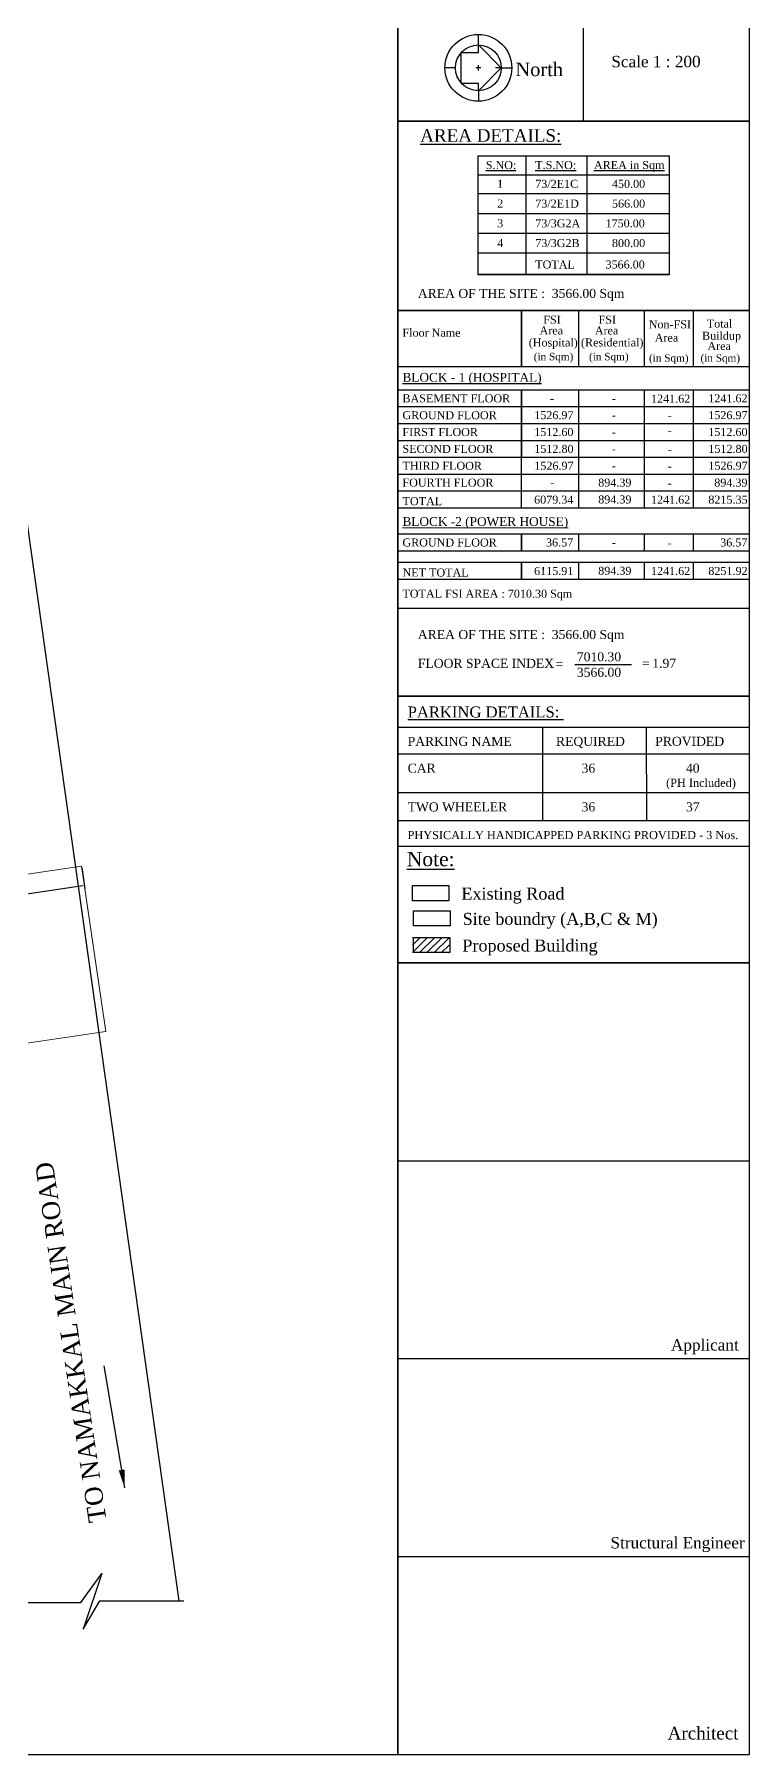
# Model space of a CAD drawing. Header units: metres. Extents: x 2754 to 3501, y 1112 to 1514.
# Drawn here: x 2910.8 to 2950.2, y 1352.2 to 1447 of the extents above; entities that cross this region are included whole.
import ezdxf

# ---------------------------------------------------------------- set-up
doc = ezdxf.new("R2010")
doc.units = ezdxf.units.M
doc.layers.add('ROAD_WIDTH', color=183, linetype='Continuous', lineweight=13)
doc.styles.add('ANAND', font='times.ttf')
doc.styles.add('t1', font='times.ttf')
doc.styles.add('X', font='times.ttf')
doc.dimstyles.new('SET BACK', dxfattribs={"dimtxt": 0.9, "dimasz": 0.5, "dimexe": 0.18, "dimexo": 0.0625, "dimgap": 0.25, "dimtad": 1, "dimzin": 0, "dimdsep": 46, "dimtxsty": 'ANAND', "dimcen": 0.09, "dimse1": 1, "dimse2": 1, "dimadec": 0, "dimazin": 0, "dimtfac": 1, "dimtix": 1, "dimtofl": 0, "dimtmove": 2, "dimatfit": 0, "dimfxl": 0, "dimtolj": 1, "dimtzin": 0, "dimarcsym": 0})
doc.dimstyles.new('V1', dxfattribs={"dimtxt": 0.23, "dimasz": 0.1, "dimexe": 0.18, "dimexo": 0.0625, "dimgap": 0.09, "dimtad": 1, "dimzin": 0, "dimdsep": 46, "dimtxsty": 'ANAND', "dimcen": 0.09, "dimadec": 0, "dimazin": 0, "dimtfac": 1, "dimtix": 1, "dimtofl": 0, "dimtmove": 2, "dimatfit": 0, "dimfxl": 0, "dimtolj": 1, "dimtzin": 0, "dimarcsym": 0})

# ---------------------------------------------------------------- blocks, each defined once
blk = doc.blocks.new('*D667')
at = {"layer": 'Defpoints', "color": 0}
for p in [(2913.358, 1401.124), (2904.255, 1399.79), (2904.412, 1398.72)]:
    blk.add_point(p, dxfattribs=at)
at = {"layer": 'ROAD_WIDTH', "color": 0, "lineweight": -2}
for p, q in [((2913.367, 1401.062), (2913.541, 1399.875)), ((2913.416, 1400.039), (2904.511, 1398.735)), ((2904.264, 1399.729), (2904.438, 1398.542))]:
    blk.add_line(p, q, dxfattribs=at)
at = {"layer": 'ROAD_WIDTH', "color": 0}
for points in [[(2913.413, 1400.056), (2913.418, 1400.023), (2913.515, 1400.054)], [(2904.508, 1398.751), (2904.513, 1398.718), (2904.412, 1398.72)]]:
    blk.add_solid(points, dxfattribs=at)
at = {"layer": 'ROAD_WIDTH', "color": 0, "insert": (2908.933, 1399.592), "char_height": 0.23, "attachment_point": 5, "rotation": 8.33319, "style": 'ANAND'}
blk.add_mtext('\\A1;9.20', dxfattribs=at)

msp = doc.modelspace()

# ---------------------------------------------------------------- hatches: boundary and pattern name
at = {"extrusion": (-0.004141, -3.69336e-05, 0.999991)}
h = msp.add_hatch(dxfattribs=at)
h.set_pattern_fill('ANSI31', color=256, scale=2.268976, angle=0.0018106, style=0)
h.set_pattern_definition([(45.0018106, (-2603.45405, 3598.8567), (-0.200557334, 0.200544658), [])])
h.paths.add_polyline_path([(2933.62787, 1397.20452), (2931.61245, 1397.20445), (2931.61247, 1396.36654), (2933.6279, 1396.3666)])

# ---------------------------------------------------------------- linework, layer by layer
at = {"extrusion": (2.89772e-09, -0.000153221, 1)}
msp.add_line((2950.16729, 1365.91335, -0.00382), (2950.16637, 1457.26964, 0.00192), dxfattribs=at)
at = {"extrusion": (-9.39533e-09, -5.56984e-05, 1)}
for p, q in [((2941.00381, 1448.19756, -0.06975), (2941.00413, 1442.18314, -0.07009)), ((2930.79009, 1442.18303, -0.07014), (2950.16656, 1442.18324, -0.07013)), ((2940.53, 1412.24222, -0.13315), (2943.65784, 1412.24232, -0.13315))]:
    msp.add_line(p, q, dxfattribs=at)
at = {"extrusion": (0.00010863, -0.000309921, 1)}
for p, q in [((2935.21956, 1446.38246, -0.06634), (2935.21913, 1446.95985, -0.06616)), ((2935.21988, 1445.96113, -0.06647), (2935.21956, 1446.38246, -0.06634)), ((2936.48415, 1445.11978, -0.06686), (2935.21956, 1446.38246, -0.06634)), ((2934.27793, 1445.96042, -0.06636), (2935.21988, 1445.96113, -0.06647)), ((2934.2792, 1444.2758, -0.06689), (2934.27793, 1445.96042, -0.06636)), ((2933.95688, 1445.11787, -0.06659), (2933.37949, 1445.11743, -0.06653)), ((2935.36146, 1445.11893, -0.06674), (2935.07958, 1445.11872, -0.06671)), ((2935.22062, 1444.97788, -0.06677), (2935.22041, 1445.25977, -0.06668)), ((2936.48415, 1445.11978, -0.06686), (2935.22147, 1443.85519, -0.06712)), ((2936.48415, 1445.11978, -0.06686), (2936.16247, 1445.11953, -0.06683)), ((2936.48415, 1445.11978, -0.06686), (2937.06154, 1445.12021, -0.06693)), ((2934.2792, 1444.2758, -0.06689), (2935.22115, 1444.27651, -0.06699)), ((2935.22147, 1443.85519, -0.06712), (2935.22115, 1444.27651, -0.06699)), ((2935.22147, 1443.85519, -0.06712), (2935.22191, 1443.2778, -0.0673))]:
    msp.add_line(p, q, dxfattribs=at)
at = {"color": 7}
for p, q in [((2907.14877, 1442.65629), (2918.70845, 1360.64914)), ((2930.79135, 1431.75211, 0), (2950.16727, 1431.75283, 0)), ((2930.79041, 1410.49908, 0), (2950.16633, 1410.49908, 0))]:
    msp.add_line(p, q, dxfattribs=at)
at = {"extrusion": (-3.63154e-10, 8.20805e-06, 1)}
for p, q in [((2950.16684, 1442.18402, -0.07014), (2930.79093, 1442.18303, -0.07014)), ((2945.76045, 1440.24534, -0.00167), (2935.19291, 1440.24483, -0.00167)), ((2935.19291, 1440.24483, -0.00167), (2935.19325, 1433.72645, -0.00162)), ((2937.82895, 1440.24498, -0.00167), (2937.82928, 1433.72657, -0.00162)), ((2941.19761, 1440.2451, -0.00167), (2941.19794, 1433.72673, -0.00162)), ((2945.7605, 1439.20843, -0.00166), (2935.19297, 1439.20792, -0.00166)), ((2945.76055, 1438.17151, -0.00165), (2935.19302, 1438.17101, -0.00165)), ((2945.76061, 1437.08371, -0.00164), (2935.19307, 1437.08321, -0.00164)), ((2945.76066, 1435.99591, -0.00164), (2935.19313, 1435.9954, -0.00164)), ((2945.76072, 1434.90811, -0.00163), (2935.19319, 1434.9076, -0.00163)), ((2945.7608, 1433.72695, -0.0016), (2935.19327, 1433.72645, -0.0016)), ((2950.16582, 1410.50008, 0), (2930.79041, 1410.49908, 0)), ((2950.16588, 1408.77707, -0.00022), (2930.79047, 1408.77608, -0.00022)), ((2950.16593, 1407.30053, -0.00022), (2930.79053, 1407.29954, -0.00022)), ((2950.16598, 1405.16579, -0.00022), (2930.79058, 1405.1648, -0.00022)), ((2950.16601, 1405.16579, -0.00022), (2930.7906, 1405.1648, -0.00022)), ((2950.16606, 1403.6244, -0.00022), (2930.79066, 1403.62341, -0.00022)), ((2950.16611, 1402.21271, -0.00027), (2930.7907, 1402.21172, -0.00027)), ((2950.16633, 1395.79844, 0), (2930.79093, 1395.79744, 0)), ((2950.16633, 1395.79814, 0.13456), (2930.79093, 1395.79715, 0.13456)), ((2950.16841, 1384.87801, 0.00299), (2930.79249, 1384.87702, 0.00299)), ((2950.16897, 1373.97933, -0.00073), (2930.79305, 1373.97834, -0.00073)), ((2950.16935, 1363.08066, -0.00444), (2930.79343, 1363.07967, -0.00444))]:
    msp.add_line(p, q, dxfattribs=at)
at = {"extrusion": (5.62152e-05, 8.20959e-06, 1)}
for p, q in [((2947.0004, 1431.75261, -0.00091), (2930.79135, 1431.75211, 0)), ((2950.16757, 1428.63947, -0.00109), (2930.7914, 1428.63887, 0)), ((2950.16758, 1427.36166, 0.00189), (2930.79141, 1427.36106, 0.00298)), ((2950.16761, 1426.43278, -0.00109), (2930.79144, 1426.43217, 0)), ((2950.16763, 1425.50389, -0.00407), (2930.79145, 1425.50329, -0.00298)), ((2950.16765, 1424.57501, -0.00109), (2930.79147, 1424.57441, 0)), ((2950.16766, 1423.64612, -0.00109), (2930.79148, 1423.64552, 0)), ((2950.16767, 1422.71724, -0.00109), (2930.79149, 1422.71664, 0)), ((2950.16767, 1421.78836, -0.00109), (2930.79149, 1421.78775, 0)), ((2950.16768, 1421.78836, -0.00109), (2930.7915, 1421.78775, 0)), ((2950.16769, 1420.85947, -0.02799), (2930.79151, 1420.85887, -0.0269)), ((2950.16758, 1419.4175, 0.00189), (2930.79141, 1419.4169, 0.00298)), ((2950.16758, 1419.4175, 0.00189), (2930.79141, 1419.4169, 0.00298)), ((2950.1676, 1418.48862, -0.00109), (2930.79143, 1418.48801, 0)), ((2950.16767, 1417.85829, -0.00109), (2930.79149, 1417.85768, 0)), ((2950.16768, 1417.85829, -0.00109), (2930.7915, 1417.85768, 0)), ((2950.16769, 1416.9294, -0.02799), (2930.79151, 1416.9288, -0.0269))]:
    msp.add_line(p, q, dxfattribs=at)
at = {"extrusion": (8.82854e-05, -0.00012339, 1)}
for p, q in [((2937.59844, 1428.63908, 0.00393), (2937.5983, 1431.75243, 0.00143)), ((2940.7572, 1428.63918, 0.00337), (2940.75706, 1431.7526, 0.00086)), ((2944.37139, 1428.63929, 0.00316), (2944.37125, 1431.75266, 0.00066)), ((2947.08187, 1428.63938, 0.00268), (2947.08174, 1431.75278, 0.00017)), ((2950.1677, 1421.78851, 0.00767), (2950.16727, 1431.75283, 0)), ((2937.59877, 1420.85908, 0.00991), (2937.59848, 1427.36127, 0.00468)), ((2940.75754, 1420.85918, 0.00934), (2940.75725, 1427.36137, 0.00411)), ((2944.37172, 1420.85929, 0.00914), (2944.37143, 1427.36148, 0.00391)), ((2947.08221, 1420.85938, 0.00866), (2947.08192, 1427.36157, 0.00343)), ((2937.59859, 1418.48823, 0.00663), (2937.59848, 1419.41711, 0.00468)), ((2940.75735, 1418.48832, 0.00607), (2940.75725, 1419.41721, 0.00411)), ((2944.37154, 1418.48844, 0.00586), (2944.37143, 1419.41732, 0.00391)), ((2947.08202, 1418.48852, 0.00538), (2947.08192, 1419.41741, 0.00343)), ((2937.59877, 1416.92901, 0.00991), (2937.59866, 1417.8579, 0.00796)), ((2940.75754, 1416.92911, 0.00934), (2940.75743, 1417.85799, 0.00739)), ((2944.37172, 1416.92922, 0.00914), (2944.37162, 1417.85811, 0.00719)), ((2947.08221, 1416.92931, 0.00866), (2947.0821, 1417.85819, 0.00671))]:
    msp.add_line(p, q, dxfattribs=at)
at = {"ltscale": 5, "extrusion": (0.000159084, -0.000451599, 1)}
for p, q in [((2937.5985, 1431.75242, 0.00482), (2937.59844, 1428.63908, 0.00385)), ((2937.59842, 1427.36127, 0.00356), (2937.59835, 1423.64584, 0.0024)), ((2937.59842, 1419.41711, 0.00356), (2937.5984, 1418.48823, 0.00327)), ((2937.59839, 1417.8579, 0.00307), (2937.59837, 1416.92901, 0.00278))]:
    msp.add_line(p, q, dxfattribs=at)
at = {"extrusion": (-0.004129, -3.69323e-05, 0.999991)}
for p, q in [((2938.77557, 1403.62382, 0.03272), (2938.77495, 1408.77715, 0.03289)), ((2944.49628, 1403.62411, 0.05635), (2944.49565, 1408.77791, 0.05652))]:
    msp.add_line(p, q, dxfattribs=at)
at = {"color": 7}
msp.add_lwpolyline([(2797.66701, 1458.35867), (2797.66701, 1352.17896), (2930.79041, 1352.17896), (2930.79041, 1458.35867)], close=True, dxfattribs=at)
msp.add_lwpolyline([(2930.79041, 1352.17896), (2950.16633, 1352.17919), (2950.16633, 1458.3589), (2930.79041, 1458.35867)], close=True)
at = {"extrusion": (-3.63154e-10, 8.20805e-06, 1), "elevation": 0.01019}
msp.add_lwpolyline([(2945.76045, 1440.24534), (2935.19291, 1440.24483), (2935.19327, 1433.72645), (2945.7608, 1433.72695)], close=True, dxfattribs=at)
at = {"color": 7, "extrusion": (5.62154e-05, 1.54183e-09, 1), "elevation": 0.16476}
msp.add_lwpolyline([(2930.79135, 1431.75211), (2930.79158, 1415.34438), (2950.16775, 1415.34473), (2950.16751, 1431.75245)], close=True, dxfattribs=at)
at = {"color": 7, "elevation": 0}
msp.add_lwpolyline([(2930.79041, 1410.49908), (2930.79041, 1395.79814), (2950.16633, 1395.79814), (2950.16633, 1410.49908)], close=True, dxfattribs=at)
at = {"extrusion": (-0.004141, -3.69336e-05, 0.999991), "elevation": -12.19826}
for points in [[(2931.56035, 1400.0614), (2933.57577, 1400.06147), (2933.5758, 1399.22355), (2931.56038, 1399.22348)], [(2931.62668, 1398.67337), (2933.6421, 1398.67343), (2933.64213, 1397.83552), (2931.6267, 1397.83545)], [(2931.61245, 1397.20445), (2933.62787, 1397.20452), (2933.6279, 1396.3666), (2931.61247, 1396.36654)]]:
    msp.add_lwpolyline(points, close=True, dxfattribs=at)
at = {"color": 7}
msp.add_lwpolyline([(2908.97449, 1360.5603), (2913.30846, 1360.5603), (2914.46419, 1362.15939), (2913.44182, 1359.09447), (2914.35306, 1360.64914), (2918.98239, 1360.64914)], dxfattribs=at)
msp.add_lwpolyline([(2908.97449, 1360.5603), (2913.30846, 1360.5603), (2914.46419, 1362.15939), (2913.44182, 1359.09447), (2914.35306, 1360.64914), (2918.98239, 1360.64914)], dxfattribs=at)
at = {"extrusion": (0.00010863, -0.000309921, 1)}
for radius in [1.84102, 1.26363, 1.26363]:
    msp.add_circle((2935.22051, 1445.11883, -0.19575), radius, dxfattribs=at)
at = {"layer": 'ROAD_WIDTH', "color": 1}
msp.add_lwpolyline([(2905.58823, 1390.68751), (2914.6911, 1392.02086), (2913.35775, 1401.12372), (2904.25488, 1399.79037)], close=True, dxfattribs=at)

# ---------------------------------------------------------------- texts
at = {"extrusion": (-2.8779e-08, 0.000201323, 1), "style": 'X'}
msp.add_text('North', height=0.74381, rotation=0.0057752, dxfattribs=at).set_placement((2937.2664, 1444.6623, 0.15883))
at = {"extrusion": (-9.39533e-09, -5.56984e-05, 1), "style": 'X'}
for s, height, p in [('Scale 1 : 200', 0.6275386, (2942.54891, 1445.15205, -0.15044)), ('FLOOR SPACE INDEX', 0.4970105, (2931.88604, 1412.05907, -0.21183)), ('=', 0.49701, (2939.47281, 1412.02367, -0.21183)), ('7010.30', 0.497011, (2940.65003, 1412.4202, -0.21183)), ('=', 0.49701, (2944.24704, 1412.05363, -0.21183)), ('1.97', 0.497011, (2944.80618, 1412.06008, -0.21183)), ('3566.00', 0.497011, (2940.65044, 1411.56412, -0.21183)), ('Applicant', 0.627539, (2945.83315, 1374.44021, -0.07613)), ('Structural Engineer', 0.6275386, (2942.5023, 1363.53935, -0.0774)), ('Architect', 0.695026, (2945.65227, 1353.01062, -0.07762))]:
    msp.add_text(s, height=height, rotation=0.002064, dxfattribs=at).set_placement(p)
for s, height, rotation, style, p in [('%%UAREA DETAILS:', 0.6942489, 0.0025923, 'X', (2932.01566, 1441.04393, 0.00062)), ('TO NAMAKKAL MAIN ROAD', 0.99, 98.5308388, 'ANAND', (2914.73502, 1365.05415))]:
    msp.add_text(s, height=height, rotation=rotation, dxfattribs=dict(style=style)).set_placement(p)
at = {"extrusion": (-3.63154e-10, 8.20805e-06, 1), "style": 'ANAND'}
for s, height, p in [('%%US.NO:', 0.440861, (2935.62767, 1439.54459, 0.01015)), ('%%UT.S.NO:', 0.440861, (2938.3558, 1439.54469, 0.01015)), ('%%UAREA in Sqm', 0.4408609, (2941.59269, 1439.54485, 0.01015)), ('1', 0.44086, (2936.2551, 1438.5077, 0.01015)), ('73/2E1C', 0.440861, (2938.35585, 1438.50778, 0.01015)), ('450.00', 0.440861, (2942.58222, 1438.508, 0.01015)), ('2', 0.44086, (2936.25515, 1437.4199, 0.01015)), ('73/2E1D', 0.440861, (2938.3559, 1437.41997, 0.01015)), ('566.00', 0.440861, (2942.58331, 1437.42019, 0.01015)), ('3', 0.44086, (2936.25521, 1436.33209, 0.01015)), ('73/3G2A', 0.440861, (2938.35596, 1436.33217, 0.01015)), ('1750.00', 0.440861, (2942.22869, 1436.33238, 0.01015)), ('4', 0.44086, (2936.25527, 1435.24429, 0.01015)), ('73/3G2B', 0.440861, (2938.35602, 1435.24437, 0.01015)), ('800.00', 0.440861, (2942.58342, 1435.24459, 0.01015)), ('TOTAL', 0.440861, (2938.3561, 1434.06321, 0.01016)), ('3566.00', 0.440861, (2942.22744, 1434.06341, 0.01016))]:
    msp.add_text(s, height=height, rotation=359.9652274, dxfattribs=at).set_placement(p)
at = {"extrusion": (0.000102863, -0.000383902, 1), "style": 'X'}
for p in [(2931.88562, 1432.44101, -0.38132), (2931.88573, 1413.647, -0.37414)]:
    msp.add_text('AREA OF THE SITE :  3566.00 Sqm', height=0.4970105, rotation=0.0020644, dxfattribs=at).set_placement(p)
at = {"extrusion": (0.000159084, -0.000451599, 1), "style": 'ANAND'}
for s, height, p in [('FSI ', 0.440861, (2938.79624, 1431.02331, -0.17836)), ('FSI ', 0.440861, (2941.84369, 1431.02336, -0.17805)), ('Total', 0.440861, (2947.81004, 1430.80599, -0.17769)), ('Floor Name', 0.440861, (2931.03729, 1430.30847, -0.17951)), ('Area', 0.440861, (2938.59282, 1430.42696, -0.17845)), ('Area', 0.440861, (2941.64027, 1430.42702, -0.17813)), ('Non-FSI', 0.440861, (2944.60996, 1430.76751, -0.17787)), ('Area', 0.440861, (2944.94287, 1430.03137, -0.17787)), ('Buildup', 0.440861, (2947.54978, 1430.14168, -0.17742)), ('(Hospital)', 0.440861, (2937.99812, 1429.76878, -0.17821)), ('(Residential)', 0.4408609, (2940.87705, 1429.76883, -0.17791)), ('Area', 0.440861, (2947.84574, 1429.57268, -0.17747)), ('%%UBLOCK - 1 (HOSPITAL)', 0.484947, (2931.03627, 1427.82543, -0.18366)), ('BASEMENT FLOOR', 0.4408609, (2931.0363, 1426.69036, -0.18612)), ('-', 0.44086, (2939.16656, 1426.69087, -0.15021)), ('-', 0.44086, (2942.57919, 1426.69051, -0.19334)), ('1241.62', 0.440861, (2944.73502, 1426.6705, -0.19071)), ('1241.62', 0.440861, (2947.89152, 1426.69124, -0.14936)), ('GROUND FLOOR', 0.4408609, (2931.0363, 1425.76148, -0.1857)), ('1526.97 ', 0.440861, (2938.29781, 1425.76199, -0.14993)), ('-', 0.44086, (2942.57922, 1425.76162, -0.1959)), ('-', 0.44086, (2945.6487, 1425.74158, -0.18462)), ('1526.97 ', 0.440861, (2947.89151, 1425.76236, -0.14894)), ('FIRST FLOOR', 0.4408609, (2931.03649, 1424.83259, -0.18871)), ('1512.60', 0.440861, (2938.29801, 1424.8331, -0.14993)), ('-', 0.44086, (2942.57925, 1424.83274, -0.18588)), ('-', 0.44086, (2945.64874, 1424.91157, -0.17853)), ('1512.60', 0.440861, (2947.89171, 1424.83347, -0.14894)), ('SECOND FLOOR', 0.4408609, (2931.03575, 1423.9037, -0.19527)), ('1512.80', 0.440861, (2938.30356, 1423.90423, -0.19083)), ('-', 0.44086, (2942.57929, 1423.90386, -0.18464)), ('-', 0.44086, (2945.64879, 1423.88381, -0.18378)), ('1512.80', 0.440861, (2947.89726, 1423.9046, -0.18984)), ('THIRD FLOOR', 0.4408609, (2931.03575, 1422.97482, -0.19485)), ('1526.97', 0.440861, (2938.30356, 1422.97534, -0.19041)), ('-', 0.44086, (2942.57929, 1422.97498, -0.18422)), ('-', 0.44086, (2945.64883, 1422.95492, -0.18336)), ('1526.97', 0.440861, (2947.89726, 1422.97571, -0.18942)), ('FOURTH FLOOR', 0.4408609, (2931.03578, 1422.04593, -0.19443)), ('-', 0.44086, (2939.17275, 1422.04646, -0.18986)), ('894.39', 0.440861, (2941.82643, 1422.04609, -0.18392)), ('-', 0.44086, (2945.64888, 1422.02604, -0.18295)), ('894.39', 0.440861, (2948.22208, 1422.04684, -0.18897)), ('TOTAL', 0.440861, (2931.04301, 1421.02326, -0.06102)), ('6079.34', 0.440861, (2938.29183, 1421.10751, -0.08376)), ('894.39', 0.440861, (2941.82646, 1421.11721, -0.1835)), ('1241.62', 0.440861, (2944.73486, 1421.10734, -0.09924)), ('8215.35', 0.440861, (2947.89412, 1421.10789, -0.08278)), ('%%UBLOCK -2 (POWER HOUSE)', 0.484947, (2931.03627, 1419.88127, -0.18007)), ('GROUND FLOOR', 0.4408609, (2931.03627, 1418.7462, -0.17956)), ('36.57', 0.440861, (2938.94896, 1418.74671, -0.14368)), ('-', 0.44086, (2942.57919, 1418.74635, -0.18975)), ('-', 0.44086, (2945.64868, 1418.7263, -0.17847)), ('36.57', 0.440861, (2948.55089, 1418.74709, -0.14269)), ('NET TOTAL', 0.440861, (2931.04301, 1417.09319, -0.05925)), ('6115.91', 0.440861, (2938.29183, 1417.17745, -0.08199)), ('894.39', 0.440861, (2941.82646, 1417.18714, -0.18172)), ('1241.62', 0.440861, (2944.73486, 1417.17727, -0.09746)), ('8251.92', 0.440861, (2947.89412, 1417.17782, -0.08101)), ('TOTAL FSI AREA : 7010.30 Sqm', 0.4408609, (2931.03583, 1415.92843, -0.1003))]:
    msp.add_text(s, height=height, rotation=359.9652274, dxfattribs=at).set_placement(p)
at = {"extrusion": (7.72952e-05, -8.90873e-07, 1), "style": 'ANAND'}
for p in [(2938.27315, 1429.00765, 0.22623), (2941.3206, 1429.00771, 0.22629), (2944.62315, 1428.92739, 0.22642), (2947.46205, 1428.92738, 0.22666)]:
    msp.add_text('(in Sqm)', height=0.409412, rotation=359.9632182, dxfattribs=at).set_placement(p)
at = {"extrusion": (-0.004129, -3.69323e-05, 0.999991)}
for s, height, rotation, style, p in [('%%UPARKING DETAILS: ', 0.6055744, 0.0076736, 't1', (2931.29972, 1409.32462, -12.15415)), ('PARKING NAME', 0.4969601, 0.0068636, 'X', (2931.29993, 1407.75828, -12.15415)), ('REQUIRED', 0.49696, 0.0068636, 'X', (2939.47496, 1407.75937, -12.15415)), ('PROVIDED', 0.49696, 0.0068636, 'X', (2944.94458, 1407.7601, -12.15415)), ('CAR ', 0.49696, 0.0068636, 'X', (2931.30013, 1406.28174, -12.15415)), ('36', 0.49696, 0.0068636, 'X', (2940.88551, 1406.28291, -12.15415)), ('40', 0.49696, 0.0068636, 'X', (2946.63722, 1406.28366, -12.15415)), ('(PH Included)', 0.4472641, 0.0068636, 'X', (2945.54174, 1405.50168, -12.14274)), ('TWO WHEELER', 0.4969601, 0.0068636, 'X', (2931.30046, 1404.147, -12.15413)), ('36', 0.49696, 0.0068636, 'X', (2940.88584, 1404.14817, -12.15413)), ('37', 0.49696, 0.0068636, 'X', (2946.63755, 1404.14892, -12.15413)), ('PHYSICALLY HANDICAPPED PARKING PROVIDED - 3 Nos.', 0.4472641, 0.0068636, 'X', (2931.29495, 1402.62058, -12.15428))]:
    msp.add_text(s, height=height, rotation=rotation, dxfattribs=dict(at, style=style)).set_placement(p)
at = {"extrusion": (-0.004141, -3.69336e-05, 0.999991), "style": 'X'}
for s, height, p in [('%%UNote:', 0.784486, (2931.25282, 1401.12967, -12.19218)), ('Existing Road', 0.6603415, (2934.26271, 1399.28554, -12.19218)), ('Site boundry (A,B,C & M)', 0.6603415, (2934.32903, 1397.89751, -12.19218)), ('Proposed Building', 0.6603415, (2934.3148, 1396.42859, -12.19218))]:
    msp.add_text(s, height=height, rotation=0.003961, dxfattribs=at).set_placement(p)

# ---------------------------------------------------------------- dimensions: what is measured, and where the dimension line sits
at = {"layer": 'ROAD_WIDTH', "color": 1}
dim = msp.add_aligned_dim(p1=(2913.35775, 1401.12372), p2=(2904.25488, 1399.79037), distance=1.08158, dimstyle='V1', override={"dimarcsym": 1}, dxfattribs=at)
dim.commit()
dim.dimension.update_dxf_attribs({"geometry": '*D667', "text_midpoint": (2908.93302, 1399.59202)})

# ---------------------------------------------------------------- leaders
at = {"color": 6}
msp.add_leader([(2915.72897, 1366.87403), (2914.58867, 1373.59702)], dimstyle='SET BACK', override={"dimasz": 1, "dimgap": 0.25, "dimtad": 0}, dxfattribs=at)

doc.saveas('drawing.dxf')
